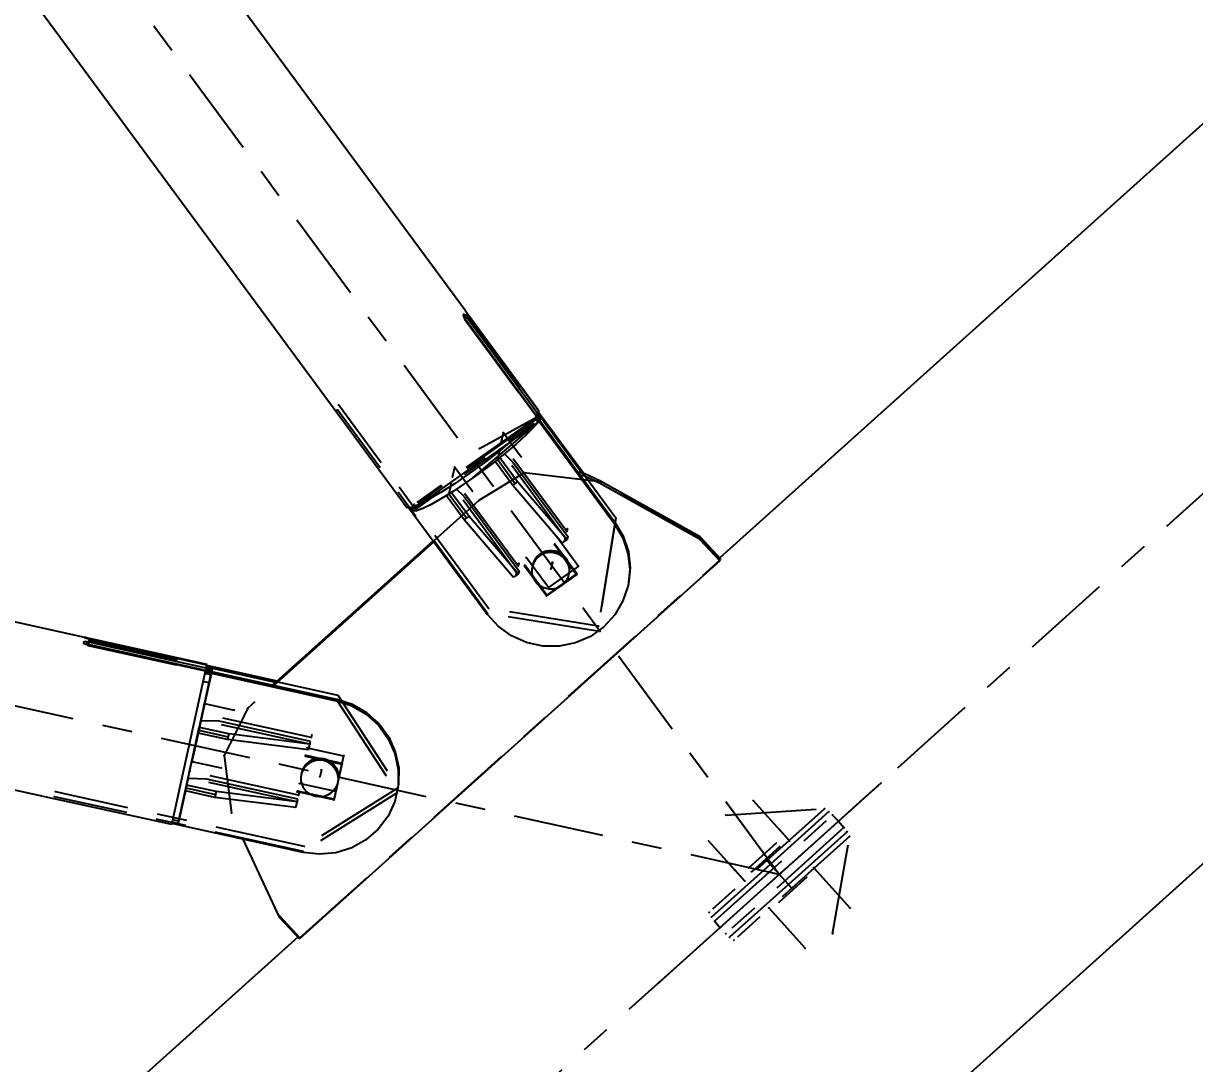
# Model space of a CAD drawing. Header units: millimetres. Extents: x 2368 to 8313, y 7493 to 11698.
# Drawn here: x 6749.5 to 6788.38, y 11189.21 to 11223.77 of the extents above; entities that cross this region are included whole.
import ezdxf

# ---------------------------------------------------------------- set-up
doc = ezdxf.new("R2010")
doc.units = ezdxf.units.MM
doc.linetypes.add('XKITLINE00', pattern=[0])
doc.linetypes.add('XKITLINE03', pattern=[6, 3, -1, 1, -1])
doc.styles.add('ROMANS', font='romans.shx')
doc.dimstyles.new('MD300', dxfattribs={"dimtxt": 2.5, "dimasz": 2.5, "dimexe": 1, "dimexo": 1, "dimgap": 0.5, "dimtad": 1, "dimdec": 1, "dimlfac": 50, "dimrnd": 0.5, "dimdsep": 46, "dimtxsty": 'ROMANS', "dimcen": 1, "dimclrd": 146, "dimclre": 146, "dimclrt": 30, "dimadec": 1, "dimazin": 2, "dimtfac": 1, "dimtdec": 1, "dimtmove": 0, "dimatfit": 1, "dimfxl": 1, "dimtolj": 1, "dimtzin": 0, "dimlwd": -1, "dimlwe": -1, "dimarcsym": 0})

# ---------------------------------------------------------------- blocks, each defined once
blk = doc.blocks.new('*D40')
at = {"color": 146, "transparency": 16777216}
for p, q in [((6578.585, 11273.541), (6578.585, 10968.162)), ((6801.288, 11218.51), (6801.288, 10968.162)), ((6581.085, 10969.162), (6798.788, 10969.162))]:
    blk.add_line(p, q, dxfattribs=at)
for points in [[(6581.085, 10969.579), (6581.085, 10968.745), (6578.585, 10969.162)], [(6798.788, 10969.579), (6798.788, 10968.745), (6801.288, 10969.162)]]:
    blk.add_solid(points, dxfattribs=at)
at = {"layer": 'Defpoints', "color": 0, "transparency": 16777216}
for p in [(6578.585, 11274.541), (6801.288, 11219.51), (6801.288, 10969.162)]:
    blk.add_point(p, dxfattribs=at)
at = {"color": 30, "transparency": 16777216, "insert": (6689.936, 10970.912), "char_height": 2.5, "attachment_point": 5, "style": 'ROMANS'}
blk.add_mtext('\\A1;11135', dxfattribs=at)

msp = doc.modelspace()

# ---------------------------------------------------------------- linework, layer by layer
at = {"color": 8, "linetype": 'XKITLINE03'}
for p, q in [((6774.5882, 11195.4966), (6692.5882, 11306.7796)), ((6774.5882, 11195.4966), (6692.5882, 11306.7796)), ((6856.5881, 11269.2452), (6692.5882, 11121.748)), ((6856.5882, 11269.2452), (6692.5882, 11121.748)), ((6774.5882, 11195.4966), (6610.5882, 11231.638)), ((6774.5882, 11195.4966), (6610.5882, 11231.638)), ((6764.1855, 11214.0938), (6769.1643, 11207.337)), ((6764.1856, 11214.0938), (6769.1644, 11207.337)), ((6764.1489, 11213.9278), (6769.1278, 11207.1711)), ((6764.149, 11213.9278), (6769.1278, 11207.1711)), ((6764.9332, 11204.3354), (6759.9544, 11211.0922)), ((6764.9332, 11204.3354), (6759.9544, 11211.0922)), ((6764.8966, 11204.1694), (6759.9178, 11210.9262)), ((6764.8967, 11204.1694), (6759.9179, 11210.9262)), ((6762.3843, 11207.5945), (6766.6397, 11210.6134)), ((6762.3844, 11207.5945), (6766.6398, 11210.6134)), ((6766.6626, 11210.7166), (6762.4071, 11207.6978)), ((6766.6625, 11210.7166), (6762.4071, 11207.6978)), ((6766.6288, 11210.7456), (6762.4684, 11207.7942)), ((6766.6289, 11210.7456), (6762.4685, 11207.7942)), ((6764.6311, 11209.6441), (6766.6289, 11210.7456)), ((6764.6311, 11209.6441), (6766.6288, 11210.7456)), ((6766.6397, 11210.6134), (6766.6632, 11210.6736)), ((6766.6398, 11210.6134), (6766.6633, 11210.6736)), ((6766.6632, 11210.6736), (6766.6625, 11210.7166)), ((6766.6633, 11210.6736), (6766.6626, 11210.7166)), ((6766.5784, 11210.517), (6762.418, 11207.5655)), ((6766.5785, 11210.517), (6762.4181, 11207.5655)), ((6764.4157, 11208.667), (6766.5784, 11210.517)), ((6764.4158, 11208.667), (6766.5785, 11210.517)), ((6765.3553, 11209.839), (6765.4285, 11210.1709)), ((6765.3553, 11209.839), (6765.4284, 11210.1709)), ((6767.5328, 11206.8839), (6765.3553, 11209.839)), ((6767.5328, 11206.8839), (6765.3553, 11209.839)), ((6765.4284, 11210.1709), (6766.0169, 11209.3722)), ((6765.4285, 11210.1709), (6766.017, 11209.3722)), ((6765.3066, 11209.6178), (6765.2334, 11209.2859)), ((6765.3065, 11209.6178), (6765.2334, 11209.2859)), ((6767.484, 11206.6627), (6765.3065, 11209.6178)), ((6767.4841, 11206.6627), (6765.3066, 11209.6178)), ((6765.2334, 11209.2859), (6765.8219, 11208.4872)), ((6765.2334, 11209.2859), (6765.8219, 11208.4872)), ((6763.7403, 11208.6934), (6763.8135, 11209.0252)), ((6765.9178, 11205.7383), (6763.7403, 11208.6934)), ((6763.7404, 11208.6934), (6763.8135, 11209.0252)), ((6765.9179, 11205.7383), (6763.7404, 11208.6934)), ((6763.8135, 11209.0252), (6764.402, 11208.2266)), ((6763.8135, 11209.0252), (6764.402, 11208.2266)), ((6766.1207, 11208.8366), (6764.6105, 11207.916)), ((6766.1208, 11208.8366), (6764.6105, 11207.916)), ((6768.6255, 11208.5348), (6766.1207, 11208.8366)), ((6768.6256, 11208.5348), (6766.1208, 11208.8366)), ((6763.6916, 11208.4721), (6763.6184, 11208.1402)), ((6763.6916, 11208.4721), (6763.6185, 11208.1402)), ((6765.8691, 11205.517), (6763.6916, 11208.4721)), ((6765.8691, 11205.517), (6763.6916, 11208.4721)), ((6771.9488, 11206.674), (6768.6255, 11208.5348)), ((6771.9489, 11206.674), (6768.6256, 11208.5348)), ((6764.6105, 11207.916), (6756.9413, 11201.015)), ((6764.6105, 11207.916), (6756.9413, 11201.015)), ((6763.6184, 11208.1402), (6764.2069, 11207.3416)), ((6763.6185, 11208.1402), (6764.207, 11207.3416)), ((6762.3836, 11207.6376), (6762.3843, 11207.5945)), ((6762.3837, 11207.6376), (6762.3844, 11207.5945)), ((6769.1278, 11207.1711), (6768.5541, 11203.5777)), ((6769.1278, 11207.1711), (6768.5541, 11203.5777)), ((6769.1643, 11207.337), (6768.5907, 11203.7437)), ((6769.1644, 11207.337), (6768.5907, 11203.7437)), ((6767.1939, 11206.7289), (6767.9237, 11205.7386)), ((6767.1939, 11206.7289), (6767.9236, 11205.7386)), ((6767.5531, 11206.9761), (6767.5328, 11206.8839)), ((6767.5531, 11206.9761), (6767.5328, 11206.8839)), ((6767.1321, 11206.4487), (6767.8618, 11205.4583)), ((6767.1322, 11206.4487), (6767.8619, 11205.4583)), ((6767.1386, 11206.4782), (6767.8684, 11205.4878)), ((6767.1387, 11206.4782), (6767.8684, 11205.4878)), ((6767.4637, 11206.5705), (6767.4841, 11206.6627)), ((6767.4637, 11206.5705), (6767.484, 11206.6627)), ((6772.6263, 11205.9465), (6771.9488, 11206.674)), ((6772.6263, 11205.9465), (6771.9489, 11206.674)), ((6758.672, 11193.39), (6772.6263, 11205.9465)), ((6758.6721, 11193.39), (6772.6263, 11205.9465)), ((6766.9224, 11205.0283), (6766.1926, 11206.0186)), ((6766.9223, 11205.0283), (6766.1926, 11206.0186)), ((6765.9381, 11205.8304), (6765.9178, 11205.7383)), ((6765.9382, 11205.8304), (6765.9179, 11205.7383)), ((6766.8606, 11204.748), (6766.1308, 11205.7384)), ((6766.8606, 11204.748), (6766.1309, 11205.7384)), ((6766.8671, 11204.7775), (6766.1373, 11205.7679)), ((6766.8671, 11204.7775), (6766.1374, 11205.7679)), ((6767.9236, 11205.7386), (6766.9223, 11205.0283)), ((6767.9237, 11205.7386), (6766.9224, 11205.0283)), ((6767.0549, 11205.8638), (6767.0061, 11205.6426)), ((6767.0549, 11205.8638), (6767.0062, 11205.6426)), ((6765.8487, 11205.4248), (6765.8691, 11205.517)), ((6765.8488, 11205.4248), (6765.8691, 11205.517)), ((6767.8619, 11205.4583), (6766.8606, 11204.748)), ((6767.8618, 11205.4583), (6766.8606, 11204.748)), ((6767.8684, 11205.4878), (6766.8671, 11204.7775)), ((6767.8684, 11205.4878), (6766.8671, 11204.7775)), ((6768.5541, 11203.5777), (6764.8966, 11204.1694)), ((6768.5541, 11203.5777), (6764.8967, 11204.1694)), ((6768.5907, 11203.7437), (6764.9332, 11204.3354)), ((6768.5907, 11203.7437), (6764.9332, 11204.3354)), ((6751.6715, 11203.2685), (6759.9333, 11201.4478)), ((6751.6716, 11203.2685), (6759.9334, 11201.4478)), ((6751.635, 11203.1025), (6759.8967, 11201.2818)), ((6751.635, 11203.1025), (6759.8968, 11201.2818)), ((6755.7204, 11202.1253), (6754.6315, 11197.1841)), ((6755.7205, 11202.1253), (6754.6315, 11197.1841)), ((6754.6329, 11197.1904), (6755.7466, 11202.2444)), ((6754.6329, 11197.1904), (6755.7467, 11202.2444)), ((6755.7694, 11202.3476), (6754.6556, 11197.2936)), ((6755.7695, 11202.3476), (6754.6557, 11197.2936)), ((6755.7708, 11202.3539), (6754.6819, 11197.4127)), ((6755.7708, 11202.3539), (6754.6819, 11197.4127)), ((6755.0935, 11199.2804), (6755.7204, 11202.1253)), ((6755.0935, 11199.2804), (6755.7205, 11202.1253)), ((6755.3088, 11200.2576), (6755.7708, 11202.3539)), ((6755.3089, 11200.2576), (6755.7708, 11202.3539)), ((6755.7466, 11202.2444), (6755.7612, 11202.3104)), ((6755.7467, 11202.2444), (6755.7612, 11202.3104)), ((6755.7612, 11202.3104), (6755.7694, 11202.3476)), ((6755.7612, 11202.3104), (6755.7695, 11202.3476)), ((6759.8967, 11201.2818), (6761.9016, 11198.2054)), ((6759.8968, 11201.2818), (6761.9017, 11198.2054)), ((6759.9333, 11201.4478), (6761.9382, 11198.3713)), ((6759.9334, 11201.4478), (6761.9383, 11198.3713)), ((6755.4369, 11200.8386), (6755.51, 11201.1705)), ((6755.4369, 11200.8386), (6755.51, 11201.1705)), ((6755.51, 11201.1705), (6756.4866, 11200.9553)), ((6755.51, 11201.1705), (6756.4866, 11200.9553)), ((6756.9413, 11201.015), (6756.156, 11199.4465)), ((6756.9413, 11201.015), (6756.1561, 11199.4465)), ((6755.3881, 11200.6174), (6755.315, 11200.2855)), ((6755.3881, 11200.6174), (6755.315, 11200.2855)), ((6759.0014, 11199.8211), (6755.3881, 11200.6174)), ((6759.0014, 11199.8211), (6755.3881, 11200.6174)), ((6759.0502, 11200.0424), (6755.4369, 11200.8386)), ((6759.0502, 11200.0424), (6755.4369, 11200.8386)), ((6755.315, 11200.2855), (6756.2915, 11200.0703)), ((6755.315, 11200.2855), (6756.2916, 11200.0703)), ((6759.0705, 11200.1345), (6759.0502, 11200.0424)), ((6759.0705, 11200.1345), (6759.0502, 11200.0424)), ((6758.9145, 11199.7056), (6760.1254, 11199.4387)), ((6758.9146, 11199.7056), (6760.1255, 11199.4387)), ((6758.9811, 11199.7289), (6759.0014, 11199.8211)), ((6758.9811, 11199.7289), (6759.0014, 11199.8211)), ((6756.156, 11199.4465), (6756.402, 11197.5357)), ((6756.1561, 11199.4465), (6756.402, 11197.5357)), ((6758.8527, 11199.4254), (6760.0637, 11199.1585)), ((6758.8528, 11199.4254), (6760.0637, 11199.1585)), ((6758.8592, 11199.4549), (6760.0702, 11199.188)), ((6758.8593, 11199.4549), (6760.0702, 11199.188)), ((6760.1254, 11199.4387), (6759.8634, 11198.2496)), ((6760.1255, 11199.4387), (6759.8634, 11198.2496)), ((6755.0142, 11198.9206), (6755.0873, 11199.2525)), ((6755.0142, 11198.9206), (6755.0874, 11199.2525)), ((6758.6275, 11198.1244), (6755.0142, 11198.9206)), ((6758.6275, 11198.1244), (6755.0142, 11198.9206)), ((6755.0873, 11199.2525), (6756.0639, 11199.0373)), ((6755.0874, 11199.2525), (6756.0639, 11199.0373)), ((6759.3857, 11198.9628), (6759.3369, 11198.7416)), ((6759.3857, 11198.9628), (6759.337, 11198.7416)), ((6760.0637, 11199.1585), (6759.8016, 11197.9693)), ((6760.0637, 11199.1585), (6759.8017, 11197.9693)), ((6760.0702, 11199.188), (6759.8081, 11197.9988)), ((6760.0702, 11199.188), (6759.8082, 11197.9988)), ((6754.9654, 11198.6994), (6754.8923, 11198.3675)), ((6754.9655, 11198.6994), (6754.8923, 11198.3675)), ((6758.5787, 11197.9031), (6754.9654, 11198.6994)), ((6758.5788, 11197.9031), (6754.9655, 11198.6994)), ((6776.8897, 11197.5666), (6777.9697, 11198.5379)), ((6776.8898, 11197.5666), (6777.9698, 11198.5379)), ((6758.8259, 11196.4226), (6750.5641, 11198.2433)), ((6758.8259, 11196.4226), (6750.5642, 11198.2433)), ((6754.8923, 11198.3675), (6755.8688, 11198.1523)), ((6754.8923, 11198.3675), (6755.8689, 11198.1523)), ((6759.8016, 11197.9693), (6758.5907, 11198.2362)), ((6759.8017, 11197.9693), (6758.5907, 11198.2362)), ((6759.8081, 11197.9988), (6758.5972, 11198.2657)), ((6759.8082, 11197.9988), (6758.5972, 11198.2657)), ((6758.6478, 11198.2165), (6758.6275, 11198.1244)), ((6758.6478, 11198.2165), (6758.6275, 11198.1244)), ((6759.8634, 11198.2496), (6758.6524, 11198.5164)), ((6759.8634, 11198.2496), (6758.6525, 11198.5164)), ((6761.9016, 11198.2054), (6758.7893, 11196.2567)), ((6761.9017, 11198.2054), (6758.7894, 11196.2567)), ((6761.9382, 11198.3713), (6758.8259, 11196.4226)), ((6761.9383, 11198.3713), (6758.8259, 11196.4226)), ((6777.8532, 11198.4331), (6770.5098, 11191.8287)), ((6777.8532, 11198.4331), (6770.5099, 11191.8287)), ((6758.7893, 11196.2567), (6750.5276, 11198.0773)), ((6758.7894, 11196.2567), (6750.5276, 11198.0773)), ((6758.5584, 11197.8109), (6758.5787, 11197.9031)), ((6758.5585, 11197.8109), (6758.5788, 11197.9031)), ((6774.9305, 11196.6114), (6773.7268, 11197.9498)), ((6773.7268, 11197.9498), (6773.7268, 11197.9498)), ((6774.9305, 11196.6114), (6773.7268, 11197.9498)), ((6773.7268, 11197.9498), (6773.7268, 11197.9498)), ((6776.089, 11197.6803), (6772.2581, 11194.2349)), ((6776.0891, 11197.6803), (6772.2581, 11194.2349)), ((6772.4417, 11193.9427), (6776.3601, 11197.4669)), ((6772.4417, 11193.9427), (6776.3602, 11197.4669)), ((6772.8161, 11197.467), (6776.089, 11197.6803)), ((6772.8161, 11197.467), (6776.0891, 11197.6803)), ((6776.2353, 11197.5832), (6774.2872, 11195.8312)), ((6776.2353, 11197.5832), (6774.2873, 11195.8312)), ((6774.968, 11195.8382), (6776.8897, 11197.5666)), ((6774.968, 11195.8382), (6776.8898, 11197.5666)), ((6776.2353, 11197.5832), (6776.2353, 11197.5832)), ((6776.2353, 11197.5832), (6776.2353, 11197.5832)), ((6776.3601, 11197.4669), (6776.5585, 11197.2687)), ((6776.3602, 11197.4669), (6776.5585, 11197.2687)), ((6754.6411, 11197.2276), (6754.6329, 11197.1904)), ((6754.6411, 11197.2276), (6754.6329, 11197.1904)), ((6776.7346, 11197.0505), (6772.8162, 11193.5264)), ((6776.7346, 11197.0505), (6772.8162, 11193.5264)), ((6774.5961, 11196.9832), (6774.9305, 11196.6114)), ((6774.5961, 11196.9832), (6774.9305, 11196.6114)), ((6776.5585, 11197.2687), (6776.7346, 11197.0505)), ((6776.5585, 11197.2687), (6776.7346, 11197.0505)), ((6773.4434, 11195.274), (6772.2397, 11196.6124)), ((6772.2397, 11196.6124), (6772.2397, 11196.6124)), ((6773.4434, 11195.274), (6772.2397, 11196.6124)), ((6772.2397, 11196.6124), (6772.2397, 11196.6124)), ((6776.9182, 11196.7583), (6773.0873, 11193.3129)), ((6776.9183, 11196.7583), (6773.0873, 11193.3129)), ((6776.8371, 11196.914), (6774.8891, 11195.162)), ((6776.8372, 11196.914), (6774.8891, 11195.162)), ((6774.9305, 11196.6114), (6774.9305, 11196.6114)), ((6774.9305, 11196.6114), (6774.9305, 11196.6114)), ((6776.3602, 11193.5263), (6776.9182, 11196.7583)), ((6776.3603, 11193.5263), (6776.9183, 11196.7583)), ((6776.8371, 11196.914), (6776.8371, 11196.914)), ((6776.8371, 11196.914), (6776.8372, 11196.914)), ((6774.4874, 11196.5358), (6773.5655, 11195.7066)), ((6774.4875, 11196.5358), (6773.5655, 11195.7066)), ((6774.5944, 11196.4168), (6773.6725, 11195.5876)), ((6774.5945, 11196.4168), (6773.6725, 11195.5876)), ((6774.4874, 11196.5358), (6774.4874, 11196.5358)), ((6774.4875, 11196.5358), (6774.4875, 11196.5358)), ((6774.5944, 11196.4168), (6774.5944, 11196.4168)), ((6774.5945, 11196.4168), (6774.5945, 11196.4168)), ((6774.2872, 11195.8312), (6772.3392, 11194.0792)), ((6774.2873, 11195.8312), (6772.3392, 11194.0792)), ((6772.6236, 11193.7298), (6774.968, 11195.8382)), ((6772.6237, 11193.7298), (6774.968, 11195.8382)), ((6774.9894, 11195.0505), (6774.1869, 11195.9427)), ((6774.9894, 11195.0505), (6774.187, 11195.9427)), ((6773.1091, 11195.6458), (6773.4434, 11195.274)), ((6773.1091, 11195.6458), (6773.4434, 11195.274)), ((6773.5655, 11195.7066), (6773.5655, 11195.7066)), ((6773.5655, 11195.7066), (6773.5655, 11195.7066)), ((6773.6725, 11195.5876), (6773.6725, 11195.5876)), ((6773.6725, 11195.5876), (6773.6725, 11195.5876)), ((6774.5882, 11195.4966), (6774.5882, 11195.4966)), ((6776.0673, 11195.3474), (6775.7329, 11195.7192)), ((6775.7329, 11195.7192), (6775.7329, 11195.7192)), ((6775.7329, 11195.7192), (6776.9366, 11194.3808)), ((6776.0673, 11195.3474), (6775.7329, 11195.7192)), ((6775.7329, 11195.7192), (6775.7329, 11195.7192)), ((6775.7329, 11195.7192), (6776.9367, 11194.3808)), ((6774.8891, 11195.162), (6772.941, 11193.41)), ((6774.8891, 11195.162), (6772.9411, 11193.41)), ((6773.4434, 11195.274), (6773.4434, 11195.274)), ((6773.4434, 11195.274), (6773.4434, 11195.274)), ((6775.5039, 11195.4056), (6774.5819, 11194.5764)), ((6775.5039, 11195.4056), (6774.5819, 11194.5764)), ((6775.5039, 11195.4056), (6775.5039, 11195.4056)), ((6775.5039, 11195.4056), (6775.5039, 11195.4056)), ((6774.5802, 11194.01), (6774.2459, 11194.3818)), ((6774.2459, 11194.3818), (6774.2459, 11194.3818)), ((6774.2459, 11194.3818), (6775.4496, 11193.0434)), ((6774.5803, 11194.01), (6774.2459, 11194.3818)), ((6774.2459, 11194.3818), (6774.2459, 11194.3818)), ((6774.2459, 11194.3818), (6775.4496, 11193.0434)), ((6774.5819, 11194.5764), (6774.5819, 11194.5764)), ((6774.5819, 11194.5764), (6774.5819, 11194.5764)), ((6776.9366, 11194.3808), (6776.9366, 11194.3808)), ((6776.9367, 11194.3808), (6776.9367, 11194.3808)), ((6757.9946, 11194.1175), (6758.672, 11193.39)), ((6757.9946, 11194.1175), (6758.6721, 11193.39)), ((6772.3392, 11194.0792), (6772.3392, 11194.0792)), ((6772.3392, 11194.0792), (6772.3392, 11194.0792)), ((6772.6178, 11193.7245), (6772.4417, 11193.9427)), ((6772.6179, 11193.7245), (6772.4417, 11193.9427)), ((6770.6263, 11191.9335), (6772.6236, 11193.7298)), ((6770.6264, 11191.9335), (6772.6237, 11193.7298)), ((6772.941, 11193.41), (6772.9411, 11193.41)), ((6772.9411, 11193.41), (6772.9411, 11193.41)), ((6775.4496, 11193.0434), (6775.4496, 11193.0434)), ((6775.4496, 11193.0434), (6775.4496, 11193.0434)), ((6770.5098, 11191.8287), (6770.6263, 11191.9335)), ((6770.5099, 11191.8287), (6770.6264, 11191.9335))]:
    msp.add_line(p, q, dxfattribs=at)
at = {"color": 8, "linetype": 'XKITLINE00'}
for p, q in [((6716.6364, 11278.7302), (6764.1682, 11214.2244)), ((6712.2595, 11275.4969), (6759.847, 11210.9153)), ((6818.7343, 11247.4927), (6772.61, 11206.0097)), ((6830.9384, 11233.8842), (6749.4981, 11160.639)), ((6751.6355, 11203.3487), (6637.6015, 11228.4788)), ((6750.4611, 11198.0198), (6636.4271, 11223.1499)), ((6764.0968, 11214.0976), (6764.0948, 11214.0779)), ((6764.1087, 11214.104), (6764.0968, 11214.0976)), ((6764.1291, 11214.0965), (6764.1087, 11214.104)), ((6764.1562, 11214.0758), (6764.1291, 11214.0965)), ((6764.1357, 11214.2632), (6764.1334, 11214.2635)), ((6764.1334, 11214.2635), (6764.1409, 11214.2506)), ((6764.1357, 11214.2632), (6764.1475, 11214.2495)), ((6764.1409, 11214.2506), (6764.1575, 11214.2256)), ((6764.1475, 11214.2495), (6764.1657, 11214.2266)), ((6764.1575, 11214.2256), (6764.1816, 11214.1911)), ((6764.1677, 11214.224), (6764.1946, 11214.1886)), ((6764.1816, 11214.1911), (6764.2107, 11214.1503)), ((6764.1946, 11214.1886), (6764.2225, 11214.1464)), ((6764.2107, 11214.1503), (6764.242, 11214.1074)), ((6764.2225, 11214.1464), (6764.2166, 11214.1422)), ((6764.2225, 11214.1464), (6766.5765, 11210.9517)), ((6764.242, 11214.1074), (6766.5961, 11210.9127)), ((6764.0948, 11214.0779), (6764.1028, 11214.0468)), ((6764.1028, 11214.0468), (6764.12, 11214.0074)), ((6764.12, 11214.0074), (6764.1452, 11213.9646)), ((6764.1873, 11214.044), (6764.1246, 11213.9996)), ((6764.1452, 11213.9646), (6764.1721, 11213.9178)), ((6764.2193, 11214.0041), (6764.1515, 11213.9561)), ((6764.1551, 11213.9555), (6764.153, 11213.954)), ((6764.1551, 11213.9555), (6764.1544, 11213.9522)), ((6764.1551, 11213.9555), (6769.1339, 11207.1987)), ((6764.1562, 11214.0758), (6764.1873, 11214.044)), ((6764.1721, 11213.9178), (6766.5262, 11210.7231)), ((6764.1873, 11214.044), (6764.2193, 11214.0041)), ((6764.2193, 11214.0041), (6766.5733, 11210.8094)), ((6759.847, 11210.9153), (6759.881, 11210.8736)), ((6759.881, 11210.8736), (6762.235, 11207.6789)), ((6766.5262, 11210.7231), (6766.3437, 11210.5059)), ((6766.4731, 11210.6599), (6766.5785, 11210.517)), ((6766.5037, 11210.6963), (6769.1217, 11207.1434)), ((6766.5733, 11210.8094), (6766.51, 11210.7645)), ((6766.5221, 11210.7731), (6766.51, 11210.7645)), ((6766.5221, 11210.7731), (6766.6398, 11210.6134)), ((6766.5474, 11210.791), (6766.6545, 11210.6456)), ((6766.5765, 11210.9517), (6766.5705, 11210.9474)), ((6766.6102, 11210.8791), (6766.5733, 11210.8094)), ((6766.5775, 11210.8173), (6766.6659, 11210.6973)), ((6766.582, 11210.8259), (6766.6626, 11210.7166)), ((6766.5961, 11210.9127), (6766.6102, 11210.8791)), ((6766.5979, 11210.8559), (6768.1083, 11208.8062)), ((6766.6398, 11210.6134), (6766.6277, 11210.6047)), ((6766.6545, 11210.6456), (6766.6398, 11210.6134)), ((6766.6633, 11210.6736), (6766.6545, 11210.6456)), ((6766.6626, 11210.7166), (6766.6659, 11210.6973)), ((6766.6659, 11210.6973), (6766.6633, 11210.6736)), ((6766.6654, 11210.6925), (6768.0423, 11208.8238)), ((6766.0601, 11210.2241), (6765.6935, 11209.8968)), ((6766.3437, 11210.5059), (6766.0601, 11210.2241)), ((6766.4119, 11210.3191), (6766.166, 11210.0724)), ((6766.3037, 11210.4661), (6766.4119, 11210.3191)), ((6766.5785, 11210.517), (6766.4119, 11210.3191)), ((6765.6935, 11209.8968), (6765.2623, 11209.5403)), ((6766.166, 11210.0724), (6765.8511, 11209.7872)), ((6765.2623, 11209.5403), (6764.7882, 11209.1726)), ((6765.4804, 11209.4754), (6765.3143, 11209.3439)), ((6765.7404, 11209.1958), (6765.4659, 11209.4639)), ((6765.8511, 11209.7872), (6765.4804, 11209.4754)), ((6764.7882, 11209.1726), (6764.2949, 11208.812)), ((6765.0695, 11209.1501), (6764.6357, 11208.8251)), ((6765.3068, 11209.338), (6765.0695, 11209.1501)), ((6765.1586, 11209.2206), (6765.7412, 11208.4299)), ((6765.3142, 11209.3432), (6765.3068, 11209.338)), ((6765.3143, 11209.3439), (6765.3142, 11209.3432)), ((6765.3142, 11209.3432), (6765.9027, 11208.5445)), ((6765.7404, 11209.1958), (6767.5648, 11206.72)), ((6764.2949, 11208.812), (6763.8071, 11208.4766)), ((6764.6357, 11208.8251), (6764.1971, 11208.514)), ((6768.1343, 11208.7992), (6767.9104, 11208.8592)), ((6768.1181, 11208.7254), (6767.9821, 11208.7619)), ((6768.1343, 11208.7992), (6768.1181, 11208.7254)), ((6768.6174, 11208.498), (6768.1181, 11208.7254)), ((6768.6337, 11208.5717), (6768.1343, 11208.7992)), ((6763.8071, 11208.4766), (6763.3494, 11208.1833)), ((6764.1971, 11208.514), (6763.7722, 11208.2298)), ((6764.1255, 11208.0502), (6763.8727, 11208.297)), ((6765.9027, 11208.5445), (6765.7412, 11208.4299)), ((6765.7412, 11208.4299), (6767.383, 11206.5132)), ((6765.9027, 11208.5445), (6767.5445, 11206.6278)), ((6768.6337, 11208.5717), (6768.6174, 11208.498)), ((6771.9407, 11206.6371), (6768.6174, 11208.498)), ((6771.957, 11206.7109), (6768.6337, 11208.5717)), ((6762.9446, 11207.9468), (6762.6132, 11207.7788)), ((6763.3494, 11208.1833), (6762.9446, 11207.9468)), ((6763.3789, 11207.9846), (6763.0337, 11207.7885)), ((6763.5374, 11208.0834), (6763.3789, 11207.9846)), ((6763.5451, 11208.0882), (6763.5377, 11208.083)), ((6763.5379, 11208.0837), (6763.5377, 11208.083)), ((6763.5377, 11208.083), (6764.1263, 11207.2843)), ((6763.7722, 11208.2298), (6763.5451, 11208.0882)), ((6763.7059, 11208.1885), (6764.2877, 11207.3989)), ((6764.1255, 11208.0502), (6765.9499, 11205.5743)), ((6762.3716, 11207.688), (6762.235, 11207.6789)), ((6762.2819, 11207.682), (6764.8906, 11204.1418)), ((6762.3299, 11207.6852), (6762.4181, 11207.5655)), ((6762.6132, 11207.7788), (6762.3716, 11207.688)), ((6762.543, 11207.5745), (6762.4181, 11207.5655)), ((6762.4403, 11207.7138), (6762.543, 11207.5745)), ((6762.7511, 11207.6498), (6762.543, 11207.5745)), ((6763.0337, 11207.7885), (6762.7511, 11207.6498)), ((6764.2877, 11207.3989), (6764.1263, 11207.2843)), ((6764.1263, 11207.2843), (6765.7681, 11205.3676)), ((6764.2877, 11207.3989), (6765.9295, 11205.4821)), ((6769.1339, 11207.1987), (6769.1217, 11207.1434)), ((6769.1217, 11207.1434), (6769.3961, 11206.6755)), ((6769.1339, 11207.1987), (6769.4083, 11206.7308)), ((6767.5648, 11206.72), (6767.5445, 11206.6278)), ((6769.4083, 11206.7308), (6769.3961, 11206.6755)), ((6769.4083, 11206.7308), (6769.5782, 11206.2178)), ((6771.957, 11206.7109), (6771.9407, 11206.6371)), ((6771.957, 11206.7109), (6772.6345, 11205.9834)), ((6763.0936, 11206.5805), (6757.7605, 11201.7816)), ((6763.1198, 11206.545), (6757.8133, 11201.77)), ((6767.5445, 11206.6278), (6767.383, 11206.5132)), ((6769.3961, 11206.6755), (6769.566, 11206.1625)), ((6771.9407, 11206.6371), (6772.6182, 11205.9096)), ((6766.4791, 11205.9274), (6766.4268, 11205.8349)), ((6766.4856, 11205.9569), (6766.4333, 11205.8644)), ((6766.4856, 11205.9569), (6766.4333, 11205.8644)), ((6766.4921, 11205.9864), (6766.4398, 11205.8939)), ((6766.5469, 11206.0096), (6766.4791, 11205.9274)), ((6766.5534, 11206.0391), (6766.4856, 11205.9569)), ((6766.5534, 11206.0391), (6766.4856, 11205.9569)), ((6766.5599, 11206.0686), (6766.4921, 11205.9864)), ((6766.6283, 11206.0788), (6766.5469, 11206.0096)), ((6766.6348, 11206.1083), (6766.5534, 11206.0391)), ((6766.6348, 11206.1083), (6766.5534, 11206.0391)), ((6766.6413, 11206.1378), (6766.5599, 11206.0686)), ((6766.7207, 11206.1329), (6766.6283, 11206.0788)), ((6766.6348, 11206.1083), (6766.6283, 11206.0788)), ((6766.7273, 11206.1624), (6766.6348, 11206.1083)), ((6766.7273, 11206.1624), (6766.6348, 11206.1083)), ((6766.6413, 11206.1378), (6766.6348, 11206.1083)), ((6766.7338, 11206.1919), (6766.6413, 11206.1378)), ((6766.8215, 11206.1704), (6766.7207, 11206.1329)), ((6766.828, 11206.1999), (6766.7273, 11206.1624)), ((6766.828, 11206.1999), (6766.7273, 11206.1624)), ((6766.8345, 11206.2294), (6766.7338, 11206.1919)), ((6766.9275, 11206.19), (6766.8215, 11206.1704)), ((6766.934, 11206.2195), (6766.828, 11206.1999)), ((6766.934, 11206.2195), (6766.828, 11206.1999)), ((6766.9405, 11206.249), (6766.8345, 11206.2294)), ((6767.0354, 11206.1912), (6766.9275, 11206.19)), ((6767.0419, 11206.2207), (6766.934, 11206.2195)), ((6767.0419, 11206.2207), (6766.934, 11206.2195)), ((6767.0484, 11206.2502), (6766.9405, 11206.249)), ((6767.1421, 11206.174), (6767.0354, 11206.1912)), ((6767.1486, 11206.2035), (6767.0419, 11206.2207)), ((6767.1486, 11206.2035), (6767.0419, 11206.2207)), ((6767.1551, 11206.2329), (6767.0484, 11206.2502)), ((6767.2443, 11206.1388), (6767.1421, 11206.174)), ((6767.2508, 11206.1683), (6767.1486, 11206.2035)), ((6767.2508, 11206.1683), (6767.1486, 11206.2035)), ((6767.2573, 11206.1978), (6767.1551, 11206.2329)), ((6767.3388, 11206.0867), (6767.2443, 11206.1388)), ((6767.3453, 11206.1162), (6767.2508, 11206.1683)), ((6767.3453, 11206.1162), (6767.2508, 11206.1683)), ((6767.3518, 11206.1457), (6767.2573, 11206.1978)), ((6767.4228, 11206.0193), (6767.3388, 11206.0867)), ((6767.4293, 11206.0488), (6767.3453, 11206.1162)), ((6767.4293, 11206.0488), (6767.3453, 11206.1162)), ((6767.4358, 11206.0783), (6767.3518, 11206.1457)), ((6767.4228, 11206.0193), (6767.4938, 11205.9387)), ((6767.4293, 11206.0488), (6767.5003, 11205.9682)), ((6767.4293, 11206.0488), (6767.5003, 11205.9682)), ((6767.4358, 11206.0783), (6767.5068, 11205.9977)), ((6767.5003, 11205.9682), (6767.4938, 11205.9387)), ((6767.4938, 11205.9387), (6767.5495, 11205.8474)), ((6767.5068, 11205.9977), (6767.5003, 11205.9682)), ((6767.5003, 11205.9682), (6767.556, 11205.8769)), ((6767.5003, 11205.9682), (6767.556, 11205.8769)), ((6767.5068, 11205.9977), (6767.5625, 11205.9064)), ((6769.566, 11206.1625), (6769.624, 11205.6268)), ((6769.5782, 11206.2178), (6769.6362, 11205.6821)), ((6772.6223, 11205.9283), (6772.6182, 11205.9096)), ((6772.6345, 11205.9834), (6772.6282, 11205.9551)), ((6772.6182, 11205.9096), (6758.664, 11193.3531)), ((6765.9499, 11205.5743), (6765.9295, 11205.4821)), ((6766.3918, 11205.7346), (6766.3751, 11205.6298)), ((6766.3751, 11205.6298), (6766.3772, 11205.5236)), ((6766.4268, 11205.8349), (6766.3918, 11205.7346)), ((6766.4333, 11205.8644), (6766.3983, 11205.7641)), ((6766.4333, 11205.8644), (6766.3983, 11205.7641)), ((6766.4398, 11205.8939), (6766.4048, 11205.7936)), ((6767.5495, 11205.8474), (6767.5884, 11205.748)), ((6767.556, 11205.8769), (6767.5949, 11205.7775)), ((6767.556, 11205.8769), (6767.5949, 11205.7775)), ((6767.5625, 11205.9064), (6767.6014, 11205.807)), ((6767.5884, 11205.748), (6767.6091, 11205.6436)), ((6767.6112, 11205.5374), (6767.5945, 11205.4326)), ((6767.5949, 11205.7775), (6767.6156, 11205.6731)), ((6767.5949, 11205.7775), (6767.6156, 11205.6731)), ((6767.6014, 11205.807), (6767.6221, 11205.7026)), ((6767.6091, 11205.6436), (6767.6112, 11205.5374)), ((6767.6156, 11205.6731), (6767.6177, 11205.5669)), ((6767.6156, 11205.6731), (6767.6177, 11205.5669)), ((6767.6221, 11205.7026), (6767.6242, 11205.5964)), ((6769.624, 11205.6268), (6769.5676, 11205.0918)), ((6769.6362, 11205.6821), (6769.5798, 11205.1471)), ((6765.9295, 11205.4821), (6765.7681, 11205.3676)), ((6766.3772, 11205.5236), (6766.3979, 11205.4192)), ((6766.3979, 11205.4192), (6766.4368, 11205.3198)), ((6766.4368, 11205.3198), (6766.4925, 11205.2284)), ((6766.4925, 11205.2284), (6766.5635, 11205.1479)), ((6766.6475, 11205.0805), (6766.5635, 11205.1479)), ((6767.4394, 11205.1576), (6767.358, 11205.0884)), ((6767.5072, 11205.2397), (6767.4394, 11205.1576)), ((6767.5595, 11205.3323), (6767.5072, 11205.2397)), ((6767.5945, 11205.4326), (6767.5595, 11205.3323)), ((6769.5798, 11205.1471), (6769.5676, 11205.0918)), ((6766.742, 11205.0284), (6766.6475, 11205.0805)), ((6766.8442, 11204.9932), (6766.742, 11205.0284)), ((6766.9509, 11204.976), (6766.8442, 11204.9932)), ((6767.0588, 11204.9772), (6766.9509, 11204.976)), ((6767.1648, 11204.9968), (6767.0588, 11204.9772)), ((6767.2655, 11205.0343), (6767.1648, 11204.9968)), ((6767.358, 11205.0884), (6767.2655, 11205.0343)), ((6769.5676, 11205.0918), (6769.3993, 11204.5808)), ((6769.3993, 11204.5808), (6769.1263, 11204.1163)), ((6764.8906, 11204.1418), (6765.2574, 11203.7395)), ((6769.1263, 11204.1163), (6768.7607, 11203.7184)), ((6765.7006, 11203.4204), (6765.2574, 11203.7395)), ((6768.7607, 11203.7184), (6768.3185, 11203.4047)), ((6751.4931, 11203.2096), (6751.4815, 11203.196)), ((6751.4815, 11203.196), (6751.4863, 11203.1788)), ((6751.5197, 11203.2182), (6751.4931, 11203.2096)), ((6751.5271, 11203.3641), (6751.5181, 11203.3619)), ((6751.5254, 11203.3561), (6751.5181, 11203.3619)), ((6751.5588, 11203.2211), (6751.5197, 11203.2182)), ((6751.5481, 11203.3473), (6751.5254, 11203.3561)), ((6751.5515, 11203.3626), (6751.5271, 11203.3641)), ((6751.5842, 11203.3363), (6751.5481, 11203.3473)), ((6751.5851, 11203.3579), (6751.5515, 11203.3626)), ((6751.6067, 11203.218), (6751.5588, 11203.2211)), ((6751.6301, 11203.3243), (6751.5842, 11203.3363)), ((6751.6067, 11203.218), (6751.5861, 11203.1247)), ((6751.6355, 11203.3487), (6751.5889, 11203.3573)), ((6751.6585, 11203.2091), (6751.6067, 11203.218)), ((6751.6813, 11203.3124), (6751.6301, 11203.3243)), ((6751.6864, 11203.3355), (6751.6355, 11203.3487)), ((6751.6585, 11203.2091), (6751.6419, 11203.1339)), ((6755.5648, 11202.3483), (6751.6585, 11203.2091)), ((6751.6864, 11203.3355), (6751.6813, 11203.3124)), ((6755.5875, 11202.4515), (6751.6813, 11203.3124)), ((6755.5926, 11202.4746), (6751.6864, 11203.3355)), ((6766.2009, 11203.1985), (6765.7006, 11203.4204)), ((6766.7364, 11203.0833), (6766.2009, 11203.1985)), ((6768.3185, 11203.4047), (6767.8188, 11203.1887)), ((6751.5068, 11203.1598), (6751.4863, 11203.1788)), ((6751.5411, 11203.1407), (6751.5068, 11203.1598)), ((6751.5861, 11203.1247), (6751.5411, 11203.1407)), ((6751.636, 11203.1068), (6751.5861, 11203.1247)), ((6751.6411, 11203.1302), (6751.636, 11203.1068)), ((6755.5423, 11202.246), (6751.636, 11203.1068)), ((6759.9029, 11201.3095), (6751.6411, 11203.1302)), ((6767.2837, 11203.08), (6766.7364, 11203.0833)), ((6767.8188, 11203.1887), (6767.2837, 11203.08)), ((6755.5648, 11202.3483), (6755.5875, 11202.4515)), ((6757.9158, 11201.9214), (6755.584, 11202.4353)), ((6755.5926, 11202.4746), (6755.5875, 11202.4515)), ((6754.4191, 11197.1495), (6755.5423, 11202.246)), ((6755.3363, 11200.3822), (6755.7205, 11202.1253)), ((6755.7205, 11202.1253), (6755.5251, 11202.1683)), ((6759.8907, 11201.2542), (6755.5352, 11202.214)), ((6755.5648, 11202.3483), (6755.5474, 11202.2693)), ((6755.5514, 11202.2874), (6755.5474, 11202.2693)), ((6755.7467, 11202.2444), (6755.5514, 11202.2874)), ((6755.7548, 11202.2809), (6755.5594, 11202.324)), ((6755.7661, 11202.3326), (6755.5708, 11202.3757)), ((6755.7695, 11202.3476), (6755.5741, 11202.3907)), ((6755.7427, 11202.2263), (6755.7661, 11202.3326)), ((6755.7695, 11202.3476), (6755.7661, 11202.3326)), ((6757.864, 11201.8748), (6755.7671, 11202.3369)), ((6755.6615, 11201.8578), (6755.4662, 11201.9008)), ((6759.9029, 11201.3095), (6759.8907, 11201.2542)), ((6760.4106, 11201.0821), (6759.8907, 11201.2542)), ((6760.4228, 11201.1374), (6759.9029, 11201.3095)), ((6760.4228, 11201.1374), (6760.4106, 11201.0821)), ((6760.8835, 11200.8076), (6760.4106, 11201.0821)), ((6760.8957, 11200.8629), (6760.4228, 11201.1374)), ((6761.3011, 11200.4982), (6760.8957, 11200.8629)), ((6755.9952, 11200.5842), (6755.3849, 11200.6027)), ((6759.0226, 11199.917), (6755.9952, 11200.5842)), ((6761.2889, 11200.4429), (6760.8835, 11200.8076)), ((6761.3011, 11200.4982), (6761.6211, 11200.0591)), ((6754.8731, 11198.2803), (6755.3342, 11200.3727)), ((6756.2704, 11199.9744), (6755.2939, 11200.1896)), ((6755.3361, 11200.3814), (6755.3342, 11200.3727)), ((6755.3363, 11200.3822), (6755.3361, 11200.3814)), ((6756.3127, 11200.1662), (6755.3361, 11200.3814)), ((6756.3127, 11200.1662), (6756.2704, 11199.9744)), ((6759.0023, 11199.8248), (6756.3127, 11200.1662)), ((6761.2889, 11200.4429), (6761.6089, 11200.0038)), ((6758.96, 11199.633), (6756.2704, 11199.9744)), ((6758.96, 11199.633), (6759.0226, 11199.917)), ((6761.6089, 11200.0038), (6761.8297, 11199.5096)), ((6761.6211, 11200.0591), (6761.8419, 11199.5649)), ((6759.1477, 11199.3232), (6759.0482, 11199.2828)), ((6759.2465, 11199.3165), (6759.1412, 11199.2937)), ((6759.2465, 11199.3165), (6759.1412, 11199.2937)), ((6759.253, 11199.346), (6759.1477, 11199.3232)), ((6759.3544, 11199.3208), (6759.2465, 11199.3165)), ((6759.3544, 11199.3208), (6759.2465, 11199.3165)), ((6759.3609, 11199.3503), (6759.253, 11199.346)), ((6759.4615, 11199.3067), (6759.3544, 11199.3208)), ((6759.4615, 11199.3067), (6759.3544, 11199.3208)), ((6759.468, 11199.3362), (6759.3609, 11199.3503)), ((6759.4615, 11199.3067), (6759.455, 11199.2772)), ((6759.468, 11199.3362), (6759.4615, 11199.3067)), ((6759.5647, 11199.2745), (6759.4615, 11199.3067)), ((6759.5647, 11199.2745), (6759.4615, 11199.3067)), ((6759.5712, 11199.304), (6759.468, 11199.3362)), ((6761.8297, 11199.5096), (6761.9415, 11198.9818)), ((6761.8419, 11199.5649), (6761.9537, 11199.0371)), ((6758.7505, 11198.9173), (6758.7185, 11198.816)), ((6758.757, 11198.9468), (6758.725, 11198.8455)), ((6758.757, 11198.9468), (6758.725, 11198.8455)), ((6758.7635, 11198.9762), (6758.7315, 11198.875)), ((6758.7998, 11199.0113), (6758.7505, 11198.9173)), ((6758.8063, 11199.0408), (6758.757, 11198.9468)), ((6758.8063, 11199.0408), (6758.757, 11198.9468)), ((6758.8128, 11199.0703), (6758.7635, 11198.9762)), ((6758.8651, 11199.0954), (6758.7998, 11199.0113)), ((6758.8716, 11199.1249), (6758.8063, 11199.0408)), ((6758.8716, 11199.1249), (6758.8063, 11199.0408)), ((6758.8781, 11199.1544), (6758.8128, 11199.0703)), ((6758.9444, 11199.167), (6758.8651, 11199.0954)), ((6758.9509, 11199.1965), (6758.8716, 11199.1249)), ((6758.9509, 11199.1965), (6758.8716, 11199.1249)), ((6758.9574, 11199.226), (6758.8781, 11199.1544)), ((6759.0352, 11199.2238), (6758.9444, 11199.167)), ((6759.0417, 11199.2533), (6758.9509, 11199.1965)), ((6759.0417, 11199.2533), (6758.9509, 11199.1965)), ((6759.0482, 11199.2828), (6758.9574, 11199.226)), ((6759.1347, 11199.2642), (6759.0352, 11199.2238)), ((6759.1412, 11199.2937), (6759.0417, 11199.2533)), ((6759.1412, 11199.2937), (6759.0417, 11199.2533)), ((6759.24, 11199.287), (6759.1347, 11199.2642)), ((6759.3479, 11199.2913), (6759.24, 11199.287)), ((6759.455, 11199.2772), (6759.3479, 11199.2913)), ((6759.5582, 11199.245), (6759.455, 11199.2772)), ((6759.6542, 11199.1957), (6759.5582, 11199.245)), ((6759.6607, 11199.2252), (6759.5647, 11199.2745)), ((6759.6607, 11199.2252), (6759.5647, 11199.2745)), ((6759.6672, 11199.2547), (6759.5712, 11199.304)), ((6759.7402, 11199.1308), (6759.6542, 11199.1957)), ((6759.7467, 11199.1603), (6759.6607, 11199.2252)), ((6759.7467, 11199.1603), (6759.6607, 11199.2252)), ((6759.7532, 11199.1898), (6759.6672, 11199.2547)), ((6759.7402, 11199.1308), (6759.8136, 11199.0523)), ((6759.7467, 11199.1603), (6759.8201, 11199.0818)), ((6759.7467, 11199.1603), (6759.8201, 11199.0818)), ((6759.7532, 11199.1898), (6759.8266, 11199.1113)), ((6759.8136, 11199.0523), (6759.872, 11198.9626)), ((6759.8201, 11199.0818), (6759.8785, 11198.9921)), ((6759.8201, 11199.0818), (6759.8785, 11198.9921)), ((6759.8266, 11199.1113), (6759.885, 11199.0216)), ((6759.872, 11198.9626), (6759.9139, 11198.8643)), ((6759.8785, 11198.9921), (6759.9204, 11198.8938)), ((6759.8785, 11198.9921), (6759.9204, 11198.8938)), ((6759.885, 11199.0216), (6759.9269, 11198.9233)), ((6759.9269, 11198.9233), (6759.9508, 11198.8196)), ((6761.9415, 11198.9818), (6761.9395, 11198.4435)), ((6761.9537, 11199.0371), (6761.9516, 11198.4988)), ((6755.5725, 11198.6662), (6754.9622, 11198.6847)), ((6758.5999, 11197.999), (6755.5725, 11198.6662)), ((6758.7185, 11198.816), (6758.705, 11198.7108)), ((6758.705, 11198.7108), (6758.7102, 11198.6046)), ((6758.7102, 11198.6046), (6758.7341, 11198.5009)), ((6759.9295, 11198.5492), (6759.8975, 11198.4479)), ((6759.9139, 11198.8643), (6759.9378, 11198.7606)), ((6759.9204, 11198.8938), (6759.9443, 11198.7901)), ((6759.9204, 11198.8938), (6759.9443, 11198.7901)), ((6759.943, 11198.6544), (6759.9295, 11198.5492)), ((6759.9495, 11198.6839), (6759.936, 11198.5787)), ((6759.9495, 11198.6839), (6759.936, 11198.5787)), ((6759.9378, 11198.7606), (6759.943, 11198.6544)), ((6759.956, 11198.7134), (6759.9425, 11198.6082)), ((6759.9443, 11198.7901), (6759.9495, 11198.6839)), ((6759.9443, 11198.7901), (6759.9495, 11198.6839)), ((6759.9508, 11198.8196), (6759.956, 11198.7134)), ((6754.6894, 11197.4467), (6754.8712, 11198.2716)), ((6754.8731, 11198.2803), (6754.8712, 11198.2716)), ((6755.8478, 11198.0564), (6754.8712, 11198.2716)), ((6755.89, 11198.2482), (6754.9135, 11198.4634)), ((6755.89, 11198.2482), (6755.8478, 11198.0564)), ((6758.5796, 11197.9068), (6755.89, 11198.2482)), ((6758.7341, 11198.5009), (6758.7759, 11198.4026)), ((6758.7759, 11198.4026), (6758.8344, 11198.3129)), ((6758.8344, 11198.3129), (6758.9078, 11198.2344)), ((6758.9938, 11198.1695), (6758.9078, 11198.2344)), ((6759.0898, 11198.1202), (6758.9938, 11198.1695)), ((6759.6128, 11198.1414), (6759.5132, 11198.101)), ((6759.7036, 11198.1982), (6759.6128, 11198.1414)), ((6759.7828, 11198.2698), (6759.7036, 11198.1982)), ((6759.8481, 11198.3539), (6759.7828, 11198.2698)), ((6759.8975, 11198.4479), (6759.8481, 11198.3539)), ((6761.9395, 11198.4435), (6761.8237, 11197.9182)), ((6761.9516, 11198.4988), (6761.9395, 11198.4435)), ((6750.5128, 11198.0103), (6750.4611, 11198.0198)), ((6754.4191, 11197.1495), (6750.5128, 11198.0103)), ((6758.5373, 11197.715), (6755.8478, 11198.0564)), ((6758.5373, 11197.715), (6758.5999, 11197.999)), ((6759.193, 11198.088), (6759.0898, 11198.1202)), ((6759.3001, 11198.0739), (6759.193, 11198.088)), ((6759.4079, 11198.0782), (6759.3001, 11198.0739)), ((6759.5132, 11198.101), (6759.4079, 11198.0782)), ((6761.8237, 11197.9182), (6761.5993, 11197.4289)), ((6754.6315, 11197.1841), (6754.6894, 11197.4467)), ((6761.5993, 11197.4289), (6761.276, 11196.997)), ((6758.7833, 11196.229), (6754.4278, 11197.1888)), ((6754.6315, 11197.1841), (6754.4362, 11197.2272)), ((6754.6489, 11197.2628), (6754.4536, 11197.3058)), ((6761.276, 11196.997), (6760.8679, 11196.6413)), ((6756.7798, 11196.6705), (6757.9865, 11194.0806)), ((6760.8679, 11196.6413), (6760.3929, 11196.3774)), ((6759.3273, 11196.1667), (6758.7833, 11196.229)), ((6759.8718, 11196.2169), (6759.3273, 11196.1667)), ((6760.3929, 11196.3774), (6759.8718, 11196.2169)), ((6757.9865, 11194.0806), (6758.664, 11193.3531)), ((6758.6062, 11193.4151), (6737.294, 11174.2474))]:
    msp.add_line(p, q, dxfattribs=at)
for centre in [(6764.1855, 11214.0938), (6764.1856, 11214.0938), (6764.1489, 11213.9278), (6764.149, 11213.9278), (6759.9544, 11211.0922), (6759.9544, 11211.0922), (6759.9178, 11210.9262), (6759.9179, 11210.9262), (6766.6288, 11210.7456), (6766.6288, 11210.7456), (6766.6289, 11210.7456), (6766.6289, 11210.7456), (6766.6397, 11210.6134), (6766.6397, 11210.6134), (6766.6398, 11210.6134), (6766.6398, 11210.6134), (6766.6625, 11210.7166), (6766.6625, 11210.7166), (6766.6626, 11210.7166), (6766.6626, 11210.7166), (6766.6632, 11210.6736), (6766.6632, 11210.6736), (6766.6633, 11210.6736), (6766.6633, 11210.6736), (6766.5784, 11210.517), (6766.5784, 11210.517), (6766.5785, 11210.517), (6766.5785, 11210.517), (6765.3553, 11209.839), (6765.3553, 11209.839), (6765.3553, 11209.839), (6765.3553, 11209.839), (6765.4284, 11210.1709), (6765.4284, 11210.1709), (6765.4285, 11210.1709), (6765.4285, 11210.1709), (6764.6311, 11209.6441), (6764.6311, 11209.6441), (6765.3065, 11209.6178), (6765.3065, 11209.6178), (6765.3066, 11209.6178), (6765.3066, 11209.6178), (6763.8135, 11209.0252), (6763.8135, 11209.0252), (6763.8135, 11209.0252), (6763.8135, 11209.0252), (6765.2334, 11209.2859), (6765.2334, 11209.2859), (6765.2334, 11209.2859), (6765.2334, 11209.2859), (6766.0169, 11209.3722), (6766.017, 11209.3722), (6763.7403, 11208.6934), (6763.7403, 11208.6934), (6763.7404, 11208.6934), (6763.7404, 11208.6934), (6764.4157, 11208.667), (6764.4158, 11208.667), (6766.1207, 11208.8366), (6766.1207, 11208.8366), (6766.1208, 11208.8366), (6766.1208, 11208.8366), (6763.6916, 11208.4721), (6763.6916, 11208.4721), (6763.6916, 11208.4721), (6763.6916, 11208.4721), (6765.8219, 11208.4872), (6765.8219, 11208.4872), (6768.6255, 11208.5348), (6768.6255, 11208.5348), (6768.6256, 11208.5348), (6768.6256, 11208.5348), (6763.6184, 11208.1402), (6763.6184, 11208.1402), (6763.6185, 11208.1402), (6763.6185, 11208.1402), (6764.402, 11208.2266), (6764.402, 11208.2266), (6764.6105, 11207.916), (6764.6105, 11207.916), (6764.6105, 11207.916), (6764.6105, 11207.916), (6762.3836, 11207.6376), (6762.3837, 11207.6376), (6762.3843, 11207.5945), (6762.3843, 11207.5945), (6762.3844, 11207.5945), (6762.3844, 11207.5945), (6762.4071, 11207.6978), (6762.4071, 11207.6978), (6762.418, 11207.5655), (6762.4181, 11207.5655), (6762.4684, 11207.7942), (6762.4685, 11207.7942), (6764.2069, 11207.3416), (6764.207, 11207.3416), (6769.1278, 11207.1711), (6769.1278, 11207.1711), (6769.1278, 11207.1711), (6769.1278, 11207.1711), (6769.1643, 11207.337), (6769.1643, 11207.337), (6769.1644, 11207.337), (6769.1644, 11207.337), (6767.1939, 11206.7289), (6767.1939, 11206.7289), (6767.5328, 11206.8839), (6767.5328, 11206.8839), (6767.5328, 11206.8839), (6767.5328, 11206.8839), (6767.5531, 11206.9761), (6767.5531, 11206.9761), (6767.1321, 11206.4487), (6767.1322, 11206.4487), (6767.1386, 11206.4782), (6767.1387, 11206.4782), (6767.4637, 11206.5705), (6767.4637, 11206.5705), (6767.484, 11206.6627), (6767.484, 11206.6627), (6767.4841, 11206.6627), (6767.4841, 11206.6627), (6771.9488, 11206.674), (6771.9488, 11206.674), (6771.9489, 11206.674), (6771.9489, 11206.674), (6766.1926, 11206.0186), (6766.1926, 11206.0186), (6772.6263, 11205.9465), (6772.6263, 11205.9465), (6772.6263, 11205.9465), (6772.6263, 11205.9465), (6765.9178, 11205.7383), (6765.9178, 11205.7383), (6765.9179, 11205.7383), (6765.9179, 11205.7383), (6765.9381, 11205.8304), (6765.9382, 11205.8304), (6766.1308, 11205.7384), (6766.1309, 11205.7384), (6766.1373, 11205.7679), (6766.1374, 11205.7679), (6767.0061, 11205.6426), (6767.0062, 11205.6426), (6767.0549, 11205.8638), (6767.0549, 11205.8638), (6767.9236, 11205.7386), (6767.9236, 11205.7386), (6767.9237, 11205.7386), (6767.9237, 11205.7386), (6765.8487, 11205.4248), (6765.8488, 11205.4248), (6765.8691, 11205.517), (6765.8691, 11205.517), (6765.8691, 11205.517), (6765.8691, 11205.517), (6767.8618, 11205.4583), (6767.8618, 11205.4583), (6767.8619, 11205.4583), (6767.8619, 11205.4583), (6767.8684, 11205.4878), (6767.8684, 11205.4878), (6767.8684, 11205.4878), (6767.8684, 11205.4878), (6766.8606, 11204.748), (6766.8606, 11204.748), (6766.8606, 11204.748), (6766.8606, 11204.748), (6766.8671, 11204.7775), (6766.8671, 11204.7775), (6766.8671, 11204.7775), (6766.8671, 11204.7775), (6766.9223, 11205.0283), (6766.9223, 11205.0283), (6766.9224, 11205.0283), (6766.9224, 11205.0283), (6764.8966, 11204.1694), (6764.8966, 11204.1694), (6764.8967, 11204.1694), (6764.8967, 11204.1694), (6764.9332, 11204.3354), (6764.9332, 11204.3354), (6764.9332, 11204.3354), (6764.9332, 11204.3354), (6768.5907, 11203.7437), (6768.5907, 11203.7437), (6768.5907, 11203.7437), (6768.5907, 11203.7437), (6751.6715, 11203.2685), (6751.6716, 11203.2685), (6768.5541, 11203.5777), (6768.5541, 11203.5777), (6768.5541, 11203.5777), (6768.5541, 11203.5777), (6751.635, 11203.1025), (6751.635, 11203.1025), (6755.7204, 11202.1253), (6755.7204, 11202.1253), (6755.7205, 11202.1253), (6755.7205, 11202.1253), (6755.7466, 11202.2444), (6755.7466, 11202.2444), (6755.7467, 11202.2444), (6755.7467, 11202.2444), (6755.7612, 11202.3104), (6755.7612, 11202.3104), (6755.7612, 11202.3104), (6755.7612, 11202.3104), (6755.7694, 11202.3476), (6755.7694, 11202.3476), (6755.7695, 11202.3476), (6755.7695, 11202.3476), (6755.7708, 11202.3539), (6755.7708, 11202.3539), (6755.7708, 11202.3539), (6755.7708, 11202.3539), (6759.8967, 11201.2818), (6759.8967, 11201.2818), (6759.8968, 11201.2818), (6759.8968, 11201.2818), (6759.9333, 11201.4478), (6759.9333, 11201.4478), (6759.9334, 11201.4478), (6759.9334, 11201.4478), (6755.51, 11201.1705), (6755.51, 11201.1705), (6755.51, 11201.1705), (6755.51, 11201.1705), (6756.4866, 11200.9553), (6756.4866, 11200.9553), (6756.9413, 11201.015), (6756.9413, 11201.015), (6756.9413, 11201.015), (6756.9413, 11201.015), (6755.3881, 11200.6174), (6755.3881, 11200.6174), (6755.3881, 11200.6174), (6755.3881, 11200.6174), (6755.4369, 11200.8386), (6755.4369, 11200.8386), (6755.4369, 11200.8386), (6755.4369, 11200.8386), (6755.3088, 11200.2576), (6755.3089, 11200.2576), (6755.315, 11200.2855), (6755.315, 11200.2855), (6755.315, 11200.2855), (6755.315, 11200.2855), (6759.0705, 11200.1345), (6759.0705, 11200.1345), (6756.2915, 11200.0703), (6756.2916, 11200.0703), (6758.9145, 11199.7056), (6758.9146, 11199.7056), (6758.9811, 11199.7289), (6758.9811, 11199.7289), (6759.0014, 11199.8211), (6759.0014, 11199.8211), (6759.0014, 11199.8211), (6759.0014, 11199.8211), (6759.0502, 11200.0424), (6759.0502, 11200.0424), (6759.0502, 11200.0424), (6759.0502, 11200.0424), (6756.156, 11199.4465), (6756.156, 11199.4465), (6756.1561, 11199.4465), (6756.1561, 11199.4465), (6758.8527, 11199.4254), (6758.8528, 11199.4254), (6758.8592, 11199.4549), (6758.8593, 11199.4549), (6760.1254, 11199.4387), (6760.1254, 11199.4387), (6760.1255, 11199.4387), (6760.1255, 11199.4387), (6755.0142, 11198.9206), (6755.0142, 11198.9206), (6755.0142, 11198.9206), (6755.0142, 11198.9206), (6755.0873, 11199.2525), (6755.0873, 11199.2525), (6755.0874, 11199.2525), (6755.0874, 11199.2525), (6755.0935, 11199.2804), (6755.0935, 11199.2804), (6756.0639, 11199.0373), (6756.0639, 11199.0373), (6759.3857, 11198.9628), (6759.3857, 11198.9628), (6760.0637, 11199.1585), (6760.0637, 11199.1585), (6760.0637, 11199.1585), (6760.0637, 11199.1585), (6760.0702, 11199.188), (6760.0702, 11199.188), (6760.0702, 11199.188), (6760.0702, 11199.188), (6754.9654, 11198.6994), (6754.9654, 11198.6994), (6754.9655, 11198.6994), (6754.9655, 11198.6994), (6759.3369, 11198.7416), (6759.337, 11198.7416), (6777.9697, 11198.5379), (6777.9698, 11198.5379), (6750.5641, 11198.2433), (6750.5642, 11198.2433), (6754.8923, 11198.3675), (6754.8923, 11198.3675), (6754.8923, 11198.3675), (6754.8923, 11198.3675), (6755.8688, 11198.1523), (6755.8689, 11198.1523), (6758.5907, 11198.2362), (6758.5907, 11198.2362), (6758.5972, 11198.2657), (6758.5972, 11198.2657), (6758.6478, 11198.2165), (6758.6478, 11198.2165), (6758.6524, 11198.5164), (6758.6525, 11198.5164), (6759.8634, 11198.2496), (6759.8634, 11198.2496), (6759.8634, 11198.2496), (6759.8634, 11198.2496), (6761.9016, 11198.2054), (6761.9016, 11198.2054), (6761.9017, 11198.2054), (6761.9017, 11198.2054), (6761.9382, 11198.3713), (6761.9382, 11198.3713), (6761.9383, 11198.3713), (6761.9383, 11198.3713), (6777.8532, 11198.4331), (6777.8532, 11198.4331), (6750.5276, 11198.0773), (6750.5276, 11198.0773), (6758.5584, 11197.8109), (6758.5585, 11197.8109), (6758.5787, 11197.9031), (6758.5787, 11197.9031), (6758.5788, 11197.9031), (6758.5788, 11197.9031), (6758.6275, 11198.1244), (6758.6275, 11198.1244), (6758.6275, 11198.1244), (6758.6275, 11198.1244), (6759.8016, 11197.9693), (6759.8016, 11197.9693), (6759.8017, 11197.9693), (6759.8017, 11197.9693), (6759.8081, 11197.9988), (6759.8081, 11197.9988), (6759.8082, 11197.9988), (6759.8082, 11197.9988), (6773.7268, 11197.9498), (6773.7268, 11197.9498), (6773.7268, 11197.9498), (6773.7268, 11197.9498), (6754.6819, 11197.4127), (6754.6819, 11197.4127), (6756.402, 11197.5357), (6756.402, 11197.5357), (6772.8161, 11197.467), (6772.8161, 11197.467), (6776.089, 11197.6803), (6776.089, 11197.6803), (6776.0891, 11197.6803), (6776.0891, 11197.6803), (6776.2353, 11197.5832), (6776.2353, 11197.5832), (6776.2353, 11197.5832), (6776.2353, 11197.5832), (6776.3601, 11197.4669), (6776.3601, 11197.4669), (6776.3602, 11197.4669), (6776.3602, 11197.4669), (6776.8897, 11197.5666), (6776.8897, 11197.5666), (6776.8898, 11197.5666), (6776.8898, 11197.5666), (6754.6315, 11197.1841), (6754.6315, 11197.1841), (6754.6329, 11197.1904), (6754.6329, 11197.1904), (6754.6329, 11197.1904), (6754.6329, 11197.1904), (6754.6411, 11197.2276), (6754.6411, 11197.2276), (6754.6556, 11197.2936), (6754.6557, 11197.2936), (6774.5961, 11196.9832), (6774.5961, 11196.9832), (6776.5585, 11197.2687), (6776.5585, 11197.2687), (6776.5585, 11197.2687), (6776.5585, 11197.2687), (6776.7346, 11197.0505), (6776.7346, 11197.0505), (6776.7346, 11197.0505), (6776.7346, 11197.0505), (6772.2397, 11196.6124), (6772.2397, 11196.6124), (6772.2397, 11196.6124), (6772.2397, 11196.6124), (6774.9305, 11196.6114), (6774.9305, 11196.6114), (6774.9305, 11196.6114), (6774.9305, 11196.6114), (6774.9305, 11196.6114), (6774.9305, 11196.6114), (6776.8371, 11196.914), (6776.8371, 11196.914), (6776.8371, 11196.914), (6776.8372, 11196.914), (6776.9182, 11196.7583), (6776.9182, 11196.7583), (6776.9183, 11196.7583), (6776.9183, 11196.7583), (6758.7893, 11196.2567), (6758.7893, 11196.2567), (6758.7894, 11196.2567), (6758.7894, 11196.2567), (6758.8259, 11196.4226), (6758.8259, 11196.4226), (6758.8259, 11196.4226), (6758.8259, 11196.4226), (6774.4874, 11196.5358), (6774.4874, 11196.5358), (6774.4875, 11196.5358), (6774.4875, 11196.5358), (6774.5944, 11196.4168), (6774.5944, 11196.4168), (6774.5945, 11196.4168), (6774.5945, 11196.4168), (6774.1869, 11195.9427), (6774.187, 11195.9427), (6774.2872, 11195.8312), (6774.2872, 11195.8312), (6774.2873, 11195.8312), (6774.2873, 11195.8312), (6774.968, 11195.8382), (6774.968, 11195.8382), (6774.968, 11195.8382), (6774.968, 11195.8382), (6773.1091, 11195.6458), (6773.1091, 11195.6458), (6773.5655, 11195.7066), (6773.5655, 11195.7066), (6773.5655, 11195.7066), (6773.5655, 11195.7066), (6773.6725, 11195.5876), (6773.6725, 11195.5876), (6773.6725, 11195.5876), (6773.6725, 11195.5876), (6774.5882, 11195.4966), (6774.5882, 11195.4966), (6774.5882, 11195.4966), (6774.5882, 11195.4966), (6774.5882, 11195.4966), (6775.7329, 11195.7192), (6775.7329, 11195.7192), (6775.7329, 11195.7192), (6775.7329, 11195.7192), (6775.7329, 11195.7192), (6775.7329, 11195.7192), (6773.4434, 11195.274), (6773.4434, 11195.274), (6773.4434, 11195.274), (6773.4434, 11195.274), (6773.4434, 11195.274), (6773.4434, 11195.274), (6774.8891, 11195.162), (6774.8891, 11195.162), (6774.8891, 11195.162), (6774.8891, 11195.162), (6774.9894, 11195.0505), (6774.9894, 11195.0505), (6775.5039, 11195.4056), (6775.5039, 11195.4056), (6775.5039, 11195.4056), (6775.5039, 11195.4056), (6776.0673, 11195.3474), (6776.0673, 11195.3474), (6774.2459, 11194.3818), (6774.2459, 11194.3818), (6774.2459, 11194.3818), (6774.2459, 11194.3818), (6774.2459, 11194.3818), (6774.2459, 11194.3818), (6774.5819, 11194.5764), (6774.5819, 11194.5764), (6774.5819, 11194.5764), (6774.5819, 11194.5764), (6776.9366, 11194.3808), (6776.9366, 11194.3808), (6776.9367, 11194.3808), (6776.9367, 11194.3808), (6757.9946, 11194.1175), (6757.9946, 11194.1175), (6772.2581, 11194.2349), (6772.2581, 11194.2349), (6772.3392, 11194.0792), (6772.3392, 11194.0792), (6772.3392, 11194.0792), (6772.3392, 11194.0792), (6772.4417, 11193.9427), (6772.4417, 11193.9427), (6772.4417, 11193.9427), (6772.4417, 11193.9427), (6774.5802, 11194.01), (6774.5803, 11194.01), (6772.6178, 11193.7245), (6772.6179, 11193.7245), (6772.6236, 11193.7298), (6772.6236, 11193.7298), (6772.6237, 11193.7298), (6772.6237, 11193.7298), (6772.8162, 11193.5264), (6772.8162, 11193.5264), (6776.3602, 11193.5263), (6776.3603, 11193.5263), (6758.672, 11193.39), (6758.672, 11193.39), (6758.6721, 11193.39), (6758.6721, 11193.39), (6772.941, 11193.41), (6772.941, 11193.41), (6772.9411, 11193.41), (6772.9411, 11193.41), (6773.0873, 11193.3129), (6773.0873, 11193.3129), (6775.4496, 11193.0434), (6775.4496, 11193.0434), (6775.4496, 11193.0434), (6775.4496, 11193.0434), (6770.6263, 11191.9335), (6770.6263, 11191.9335), (6770.6264, 11191.9335), (6770.6264, 11191.9335), (6770.5098, 11191.8287), (6770.5098, 11191.8287), (6770.5099, 11191.8287), (6770.5099, 11191.8287)]:
    msp.add_circle(centre, 0.004, dxfattribs=at)

# ---------------------------------------------------------------- dimensions: what is measured, and where the dimension line sits
dim = msp.add_linear_dim(base=(6801.2882, 10969.1621), p1=(6578.5846, 11274.5409), p2=(6801.2882, 11219.5099), dimstyle='MD300')
dim.commit()
dim.dimension.update_dxf_attribs({"geometry": '*D40', "text_midpoint": (6689.9364, 10970.9121)})

doc.saveas('drawing.dxf')
